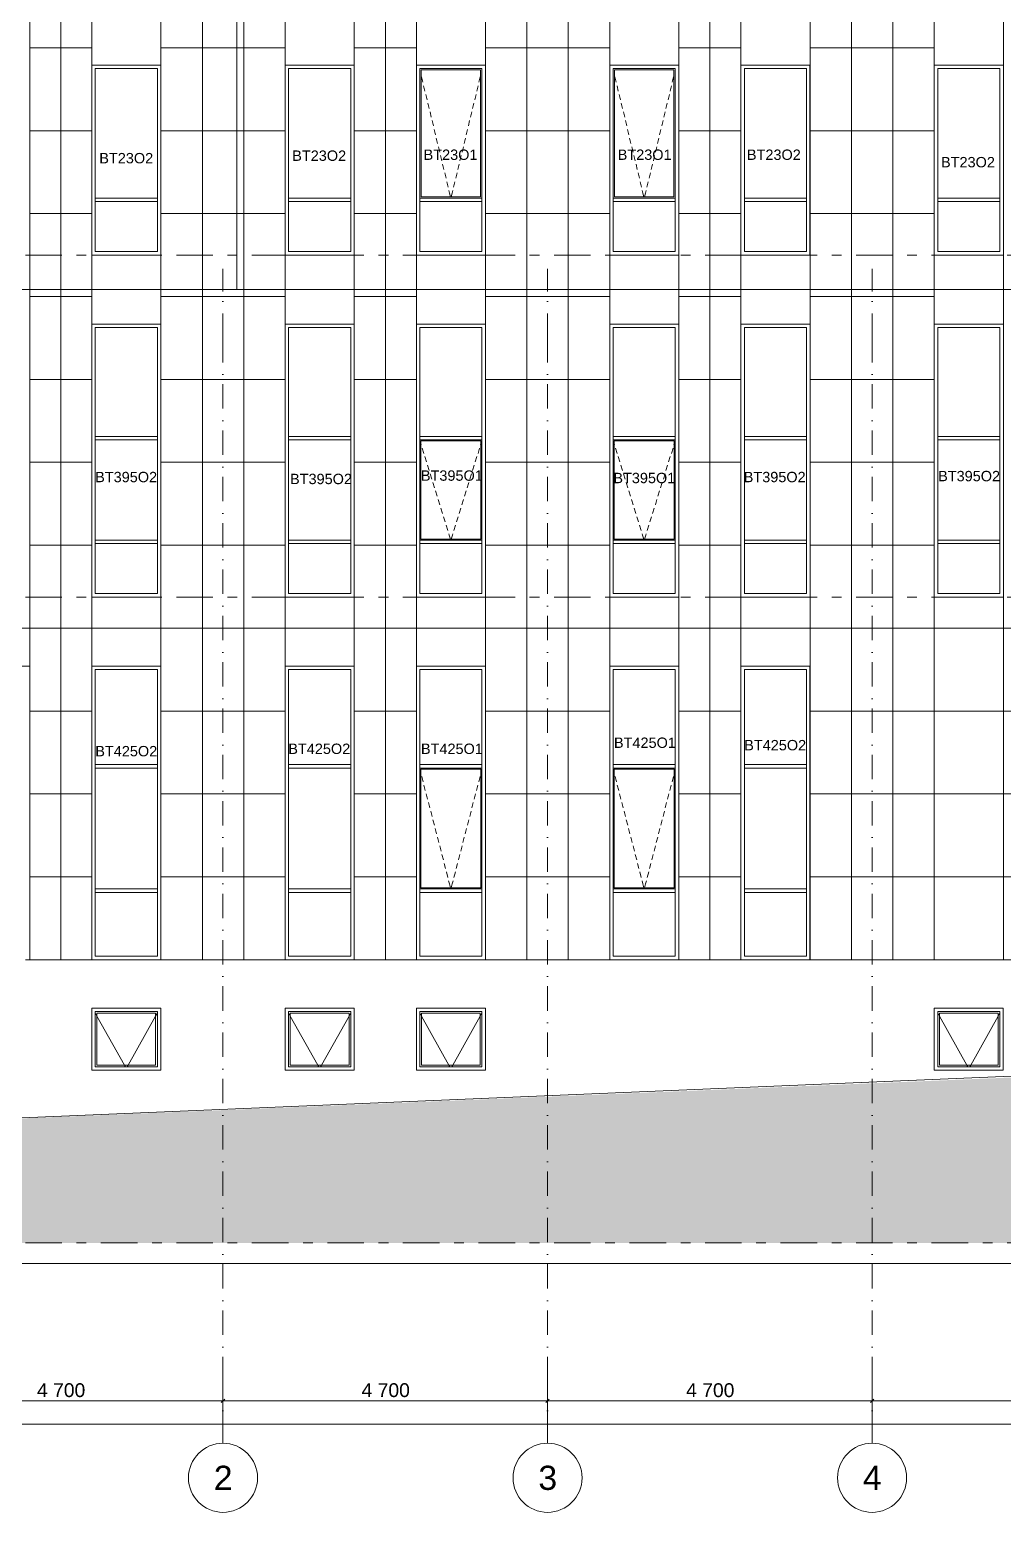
# Model space of a CAD drawing. Header units: millimetres. Extents: x 1499747 to 4341325, y -28481 to 441852.
# Drawn here: x 4182439 to 4196539, y 272654 to 294117 of the extents above; entities that cross this region are included whole.
import ezdxf
from ezdxf.xclip import XClip

# ---------------------------------------------------------------- set-up
doc = ezdxf.new("R2010")
doc.units = ezdxf.units.MM
doc.header["$MEASUREMENT"] = 0
doc.header["$XCLIPFRAME"] = 0
doc.linetypes.add('Штрих-Штриховая', pattern=[1093.611073, 529.166651, -211.666656, 141.111112, -211.666656])
doc.linetypes.add('Штрихпунктирная', pattern=[670.277762, 352.777767, -176.388884, 0, -141.111112])
for name, color, linetype, lineweight in [('2  Фасад_26_0_Ном._пера__20_Ном._пера__1', 1, 'Continuous', 18), ('2  Фасад_26_Витражные окна_Ном._пера__1_Ном._пера__7', 7, 'Continuous', 18), ('2  Фасад_26_Витражные окна_Ном._пера__20_Ном._пера__1', 1, 'Continuous', 18), ('2  Фасад_26_Витражные окна_Ном._пера__92_Ном._пера__233', 233, 'Continuous', 18), ('2  Фасад_26_Конструктив - Перекрытия_Ном._пера__1_Ном._пера__7', 7, 'Continuous', 18), ('2  Фасад_26_Конструктив - Перекрытия_Ном._пера__89_Ном._пера__111', 111, 'Continuous', 18), ('2  Фасад_26_Конструктив - Стены Ненесущие Газоблок_Ном._пера__87_Ном._пера__251', 250, 'Continuous', 18), ('2  Фасад_26_Местность - Рельеф_Ном._пера__7', 7, 'Continuous', 18), ('2  Фасад_26_Местность - Рельеф_Ном._пера__93_Ном._пера__53', 53, 'Continuous', 18), ('2  Фасад_26_Окна Archicad_Ном._пера__1_Ном._пера__7', 7, 'Continuous', 18), ('2  Фасад_26_Окна Archicad_Ном._пера__3_Ном._пера__30', 30, 'Continuous', 18), ('2  Фасад_26_Окна Archicad_Ном._пера__87_Ном._пера__251', 250, 'Continuous', 18), ('2  Фасад_26_Отделка керамика_Ном._пера__1_Ном._пера__7', 7, 'Continuous', 18), ('2  Фасад_26_Размер - Общий_Ном._пера__1_Ном._пера__7', 7, 'Continuous', 18), ('2  Фасад_26_Сетка кладки_Ном._пера__102_Ном._пера__9', 9, 'Continuous', 18), ('2  Фасад_26_Элемент Модели - Оси_Ном._пера__2_Ном._пера__8', 8, 'Continuous', 18)]:
    doc.layers.add(name, color=color, linetype=linetype, lineweight=lineweight)
doc.layers.add('Чертеж и Рисунок', color=7, linetype='Continuous')
doc.styles.add('СГЕНЕРИР_СТИЛЬ_2', font='arial.ttf')

# ---------------------------------------------------------------- blocks, each defined once
blk = doc.blocks.new('Чертеж_6_26', base_point=(1593971, 9692))
at = {"layer": '2  Фасад_26_Местность - Рельеф_Ном._пера__7', "linetype": 'Continuous', "true_color": 0xc7c8ca}
blk.add_hatch(color=9, dxfattribs=at).paths.add_polyline_path([(1592324, 7253), (1588154, 7082), (1588154, 5592), (1649362, 5592), (1649362, 9608)])
at = {"layer": '2  Фасад_26_0_Ном._пера__20_Ном._пера__1', "color": 9, "linetype": 'Штрих-Штриховая', "true_color": 0xc7c8ca}
for p, q in [((1588154, 19892), (1649362, 19892)), ((1588154, 14942), (1649362, 14942)), ((1588154, 9692), (1649362, 9692)), ((1588154, 5592), (1649362, 5592))]:
    blk.add_line(p, q, dxfattribs=at)
at = {"layer": '2  Фасад_26_Витражные окна_Ном._пера__1_Ном._пера__7', "color": 9, "linetype": 'Continuous', "true_color": 0xc7c8ca}
for p, q in [((1596821, 22292), (1596821, 22592)), ((1596821, 22592), (1597271, 22592)), ((1597271, 22592), (1597721, 22592)), ((1597721, 22292), (1597721, 22592)), ((1599621, 22292), (1599621, 22592)), ((1599621, 22592), (1600071, 22592)), ((1600071, 22592), (1600521, 22592)), ((1600521, 22292), (1600521, 22592)), ((1600571, 22292), (1600571, 22642)), ((1601521, 22292), (1601521, 22592)), ((1601521, 22592), (1601971, 22592)), ((1601541, 22572), (1601541, 20737)), ((1602401, 22572), (1601541, 22572)), ((1601971, 22592), (1602421, 22592)), ((1602401, 20737), (1602401, 22572)), ((1602421, 22292), (1602421, 22592)), ((1602471, 22292), (1602471, 22642)), ((1604321, 22292), (1604321, 22592)), ((1604321, 22592), (1604771, 22592)), ((1604341, 22572), (1604341, 20737)), ((1605201, 22572), (1604341, 22572)), ((1604771, 22592), (1605221, 22592)), ((1605201, 20737), (1605201, 22572)), ((1605221, 22292), (1605221, 22592)), ((1605271, 22292), (1605271, 22642)), ((1606221, 22292), (1606221, 22592)), ((1606221, 22592), (1606671, 22592)), ((1606671, 22592), (1607121, 22592)), ((1607121, 22292), (1607121, 22592)), ((1607171, 22292), (1607171, 22642)), ((1609022, 22292), (1609022, 22592)), ((1609022, 22592), (1609472, 22592)), ((1609472, 22592), (1609922, 22592)), ((1609922, 22292), (1609922, 22592)), ((1609972, 22292), (1609972, 22642)), ((1596821, 20892), (1596821, 22292)), ((1597721, 20892), (1597721, 22292)), ((1599621, 20892), (1599621, 22292)), ((1600521, 20892), (1600521, 22292)), ((1600571, 20892), (1600571, 22292)), ((1601521, 20892), (1601521, 22292)), ((1602421, 20892), (1602421, 22292)), ((1602471, 20892), (1602471, 22292)), ((1604321, 20892), (1604321, 22292)), ((1605221, 20892), (1605221, 22292)), ((1605271, 20892), (1605271, 22292)), ((1606221, 20892), (1606221, 22292)), ((1607121, 20892), (1607121, 22292)), ((1607171, 20892), (1607171, 22292)), ((1609022, 20892), (1609022, 22292)), ((1609922, 20892), (1609922, 22292)), ((1609972, 20892), (1609972, 22292)), ((1596821, 20717), (1596821, 20892)), ((1597721, 20717), (1597721, 20892)), ((1599621, 20717), (1599621, 20892)), ((1600521, 20717), (1600521, 20892)), ((1600571, 20692), (1600571, 20892)), ((1601521, 20717), (1601521, 20892)), ((1602421, 20717), (1602421, 20892)), ((1602471, 20692), (1602471, 20892)), ((1604321, 20717), (1604321, 20892)), ((1605221, 20717), (1605221, 20892)), ((1605271, 20692), (1605271, 20892)), ((1606221, 20717), (1606221, 20892)), ((1607121, 20717), (1607121, 20892)), ((1607171, 20692), (1607171, 20892)), ((1609022, 20717), (1609022, 20892)), ((1609922, 20717), (1609922, 20892)), ((1609972, 20692), (1609972, 20892)), ((1596821, 20692), (1596821, 20717)), ((1597271, 20717), (1596821, 20717)), ((1596821, 20667), (1596821, 20692)), ((1596821, 19942), (1596821, 20667)), ((1597271, 20667), (1596821, 20667)), ((1597721, 20717), (1597271, 20717)), ((1597721, 20667), (1597271, 20667)), ((1597721, 20692), (1597721, 20717)), ((1597721, 20667), (1597721, 20692)), ((1597721, 19942), (1597721, 20667)), ((1599621, 20692), (1599621, 20717)), ((1600071, 20717), (1599621, 20717)), ((1599621, 20667), (1599621, 20692)), ((1599621, 19942), (1599621, 20667)), ((1600071, 20667), (1599621, 20667)), ((1600521, 20717), (1600071, 20717)), ((1600521, 20667), (1600071, 20667)), ((1600521, 20692), (1600521, 20717)), ((1600521, 20667), (1600521, 20692)), ((1600521, 19942), (1600521, 20667)), ((1600571, 19892), (1600571, 20692)), ((1601521, 20692), (1601521, 20717)), ((1601971, 20717), (1601521, 20717)), ((1601521, 20667), (1601521, 20692)), ((1601521, 19942), (1601521, 20667)), ((1601971, 20667), (1601521, 20667)), ((1601541, 20737), (1602401, 20737)), ((1602421, 20717), (1601971, 20717)), ((1602421, 20667), (1601971, 20667)), ((1602421, 20692), (1602421, 20717)), ((1602421, 20667), (1602421, 20692)), ((1602421, 19942), (1602421, 20667)), ((1602471, 19892), (1602471, 20692)), ((1604321, 20692), (1604321, 20717)), ((1604771, 20717), (1604321, 20717)), ((1604321, 20667), (1604321, 20692)), ((1604321, 19942), (1604321, 20667)), ((1604771, 20667), (1604321, 20667)), ((1604341, 20737), (1605201, 20737)), ((1605221, 20717), (1604771, 20717)), ((1605221, 20667), (1604771, 20667)), ((1605221, 20692), (1605221, 20717)), ((1605221, 20667), (1605221, 20692)), ((1605221, 19942), (1605221, 20667)), ((1605271, 19892), (1605271, 20692)), ((1606221, 20692), (1606221, 20717)), ((1606671, 20717), (1606221, 20717)), ((1606221, 20667), (1606221, 20692)), ((1606221, 19942), (1606221, 20667)), ((1606671, 20667), (1606221, 20667)), ((1607121, 20717), (1606671, 20717)), ((1607121, 20667), (1606671, 20667)), ((1607121, 20692), (1607121, 20717)), ((1607121, 20667), (1607121, 20692)), ((1607121, 19942), (1607121, 20667)), ((1607171, 19892), (1607171, 20692)), ((1609022, 20692), (1609022, 20717)), ((1609472, 20717), (1609022, 20717)), ((1609022, 20667), (1609022, 20692)), ((1609022, 19942), (1609022, 20667)), ((1609472, 20667), (1609022, 20667)), ((1609922, 20717), (1609472, 20717)), ((1609922, 20667), (1609472, 20667)), ((1609922, 20692), (1609922, 20717)), ((1609922, 20667), (1609922, 20692)), ((1609922, 19942), (1609922, 20667)), ((1609972, 19892), (1609972, 20692)), ((1597271, 19892), (1596771, 19892)), ((1597271, 19942), (1596821, 19942)), ((1597721, 19942), (1597271, 19942)), ((1597771, 19892), (1597271, 19892)), ((1600071, 19942), (1599621, 19942)), ((1600521, 19942), (1600071, 19942)), ((1601971, 19942), (1601521, 19942)), ((1602421, 19942), (1601971, 19942)), ((1604771, 19942), (1604321, 19942)), ((1605221, 19942), (1604771, 19942)), ((1606671, 19942), (1606221, 19942)), ((1607121, 19942), (1606671, 19942)), ((1609472, 19942), (1609022, 19942)), ((1609922, 19942), (1609472, 19942)), ((1597771, 17242), (1597771, 18892)), ((1600571, 17242), (1600571, 18892)), ((1602471, 17242), (1602471, 18892)), ((1605271, 17242), (1605271, 18892)), ((1607172, 17242), (1607172, 18892)), ((1609972, 17242), (1609972, 18892)), ((1597721, 18842), (1596821, 18842)), ((1596821, 17242), (1596821, 18842)), ((1597721, 17267), (1597721, 18842)), ((1600521, 18842), (1599621, 18842)), ((1599621, 17242), (1599621, 18842)), ((1600521, 17267), (1600521, 18842)), ((1602421, 18842), (1601521, 18842)), ((1601521, 17267), (1601521, 18842)), ((1602421, 17267), (1602421, 18842)), ((1605221, 18842), (1604321, 18842)), ((1604321, 17267), (1604321, 18842)), ((1605221, 17267), (1605221, 18842)), ((1607122, 18842), (1606222, 18842)), ((1606222, 17242), (1606222, 18842)), ((1607122, 17267), (1607122, 18842)), ((1609922, 18842), (1609022, 18842)), ((1609022, 17242), (1609022, 18842)), ((1609922, 17267), (1609922, 18842)), ((1597721, 17267), (1596821, 17267)), ((1596821, 15742), (1596821, 17242)), ((1597721, 17217), (1596821, 17217)), ((1597721, 17242), (1597721, 17267)), ((1597721, 17217), (1597721, 17242)), ((1597721, 15767), (1597721, 17217)), ((1597771, 15742), (1597771, 17242)), ((1600521, 17267), (1599621, 17267)), ((1599621, 15742), (1599621, 17242)), ((1600521, 17217), (1599621, 17217)), ((1600521, 17242), (1600521, 17267)), ((1600521, 17217), (1600521, 17242)), ((1600521, 15767), (1600521, 17217)), ((1600571, 15742), (1600571, 17242)), ((1601521, 17242), (1601521, 17267)), ((1602421, 17267), (1601521, 17267)), ((1601521, 17217), (1601521, 17242)), ((1602421, 17217), (1601521, 17217)), ((1601521, 15767), (1601521, 17217)), ((1602406, 17202), (1601536, 17202)), ((1601536, 17202), (1601536, 15782)), ((1602406, 15782), (1602406, 17202)), ((1602421, 17242), (1602421, 17267)), ((1602421, 17217), (1602421, 17242)), ((1602421, 15767), (1602421, 17217)), ((1602471, 15742), (1602471, 17242)), ((1604321, 17242), (1604321, 17267)), ((1605221, 17267), (1604321, 17267)), ((1604321, 17217), (1604321, 17242)), ((1605221, 17217), (1604321, 17217)), ((1604321, 15767), (1604321, 17217)), ((1605206, 17202), (1604336, 17202)), ((1604336, 17202), (1604336, 15782)), ((1605206, 15782), (1605206, 17202)), ((1605221, 17242), (1605221, 17267)), ((1605221, 17217), (1605221, 17242)), ((1605221, 15767), (1605221, 17217)), ((1605271, 15742), (1605271, 17242)), ((1607122, 17267), (1606222, 17267)), ((1606222, 15742), (1606222, 17242)), ((1607122, 17217), (1606222, 17217)), ((1607122, 17242), (1607122, 17267)), ((1607122, 17217), (1607122, 17242)), ((1607122, 15767), (1607122, 17217)), ((1607172, 15742), (1607172, 17242)), ((1609922, 17267), (1609022, 17267)), ((1609022, 15742), (1609022, 17242)), ((1609922, 17217), (1609022, 17217)), ((1609922, 17242), (1609922, 17267)), ((1609922, 17217), (1609922, 17242)), ((1609922, 15767), (1609922, 17217)), ((1609972, 15742), (1609972, 17242)), ((1597721, 15767), (1596821, 15767)), ((1596821, 14992), (1596821, 15742)), ((1597721, 15717), (1596821, 15717)), ((1597721, 15742), (1597721, 15767)), ((1597721, 15717), (1597721, 15742)), ((1597721, 14992), (1597721, 15717)), ((1597771, 14942), (1597771, 15742)), ((1600521, 15767), (1599621, 15767)), ((1599621, 14992), (1599621, 15742)), ((1600521, 15717), (1599621, 15717)), ((1600521, 15742), (1600521, 15767)), ((1600521, 15717), (1600521, 15742)), ((1600521, 14992), (1600521, 15717)), ((1600571, 14942), (1600571, 15742)), ((1602421, 15767), (1601521, 15767)), ((1601521, 15742), (1601521, 15767)), ((1601521, 15717), (1601521, 15742)), ((1601521, 14992), (1601521, 15717)), ((1602421, 15717), (1601521, 15717)), ((1601536, 15782), (1602406, 15782)), ((1602421, 15742), (1602421, 15767)), ((1602421, 15717), (1602421, 15742)), ((1602421, 14992), (1602421, 15717)), ((1602471, 14942), (1602471, 15742)), ((1605221, 15767), (1604321, 15767)), ((1604321, 15742), (1604321, 15767)), ((1604321, 15717), (1604321, 15742)), ((1604321, 14992), (1604321, 15717)), ((1605221, 15717), (1604321, 15717)), ((1604336, 15782), (1605206, 15782)), ((1605221, 15742), (1605221, 15767)), ((1605221, 15717), (1605221, 15742)), ((1605221, 14992), (1605221, 15717)), ((1605271, 14942), (1605271, 15742)), ((1607122, 15767), (1606222, 15767)), ((1606222, 14992), (1606222, 15742)), ((1607122, 15717), (1606222, 15717)), ((1607122, 15742), (1607122, 15767)), ((1607122, 15717), (1607122, 15742)), ((1607122, 14992), (1607122, 15717)), ((1607172, 14942), (1607172, 15742)), ((1609922, 15767), (1609022, 15767)), ((1609022, 14992), (1609022, 15742)), ((1609922, 15717), (1609022, 15717)), ((1609922, 15742), (1609922, 15767)), ((1609922, 15717), (1609922, 15742)), ((1609922, 14992), (1609922, 15717)), ((1609972, 14942), (1609972, 15742)), ((1597721, 14992), (1596821, 14992)), ((1600521, 14992), (1599621, 14992)), ((1602421, 14992), (1601521, 14992)), ((1605221, 14992), (1604321, 14992)), ((1607122, 14992), (1606222, 14992)), ((1609922, 14992), (1609022, 14992)), ((1596821, 13892), (1597271, 13892)), ((1596821, 12992), (1596821, 13892)), ((1597271, 13892), (1597721, 13892)), ((1597721, 12992), (1597721, 13892)), ((1597771, 12992), (1597771, 13942)), ((1599621, 13892), (1600071, 13892)), ((1599621, 12992), (1599621, 13892)), ((1600071, 13892), (1600521, 13892)), ((1600521, 12992), (1600521, 13892)), ((1600571, 12992), (1600571, 13942)), ((1601521, 13892), (1601971, 13892)), ((1601521, 12992), (1601521, 13892)), ((1601971, 13892), (1602421, 13892)), ((1602421, 12992), (1602421, 13892)), ((1602471, 12992), (1602471, 13942)), ((1604321, 13892), (1604771, 13892)), ((1604321, 12992), (1604321, 13892)), ((1604771, 13892), (1605221, 13892)), ((1605221, 12992), (1605221, 13892)), ((1605271, 12992), (1605271, 13942)), ((1606221, 13892), (1606671, 13892)), ((1606221, 12992), (1606221, 13892)), ((1606671, 13892), (1607121, 13892)), ((1607121, 12992), (1607121, 13892)), ((1607171, 12992), (1607171, 13942)), ((1596821, 12517), (1596821, 12992)), ((1597721, 12517), (1597721, 12992)), ((1597771, 12492), (1597771, 12992)), ((1599621, 12517), (1599621, 12992)), ((1600521, 12517), (1600521, 12992)), ((1600571, 12492), (1600571, 12992)), ((1601521, 12517), (1601521, 12992)), ((1602421, 12517), (1602421, 12992)), ((1602471, 12492), (1602471, 12992)), ((1604321, 12517), (1604321, 12992)), ((1605221, 12517), (1605221, 12992)), ((1605271, 12492), (1605271, 12992)), ((1606221, 12517), (1606221, 12992)), ((1607121, 12517), (1607121, 12992)), ((1607171, 12492), (1607171, 12992)), ((1596821, 12492), (1596821, 12517)), ((1597271, 12517), (1596821, 12517)), ((1596821, 12467), (1596821, 12492)), ((1597271, 12467), (1596821, 12467)), ((1596821, 12092), (1596821, 12467)), ((1597721, 12517), (1597271, 12517)), ((1597721, 12467), (1597271, 12467)), ((1597721, 12492), (1597721, 12517)), ((1597721, 12467), (1597721, 12492)), ((1597721, 12092), (1597721, 12467)), ((1597771, 12092), (1597771, 12492)), ((1599621, 12492), (1599621, 12517)), ((1600071, 12517), (1599621, 12517)), ((1599621, 12467), (1599621, 12492)), ((1600071, 12467), (1599621, 12467)), ((1599621, 12092), (1599621, 12467)), ((1600521, 12517), (1600071, 12517)), ((1600521, 12467), (1600071, 12467)), ((1600521, 12492), (1600521, 12517)), ((1600521, 12467), (1600521, 12492)), ((1600521, 12092), (1600521, 12467)), ((1600571, 12092), (1600571, 12492)), ((1601521, 12492), (1601521, 12517)), ((1601971, 12517), (1601521, 12517)), ((1601521, 12467), (1601521, 12492)), ((1601971, 12467), (1601521, 12467)), ((1601521, 12092), (1601521, 12467)), ((1602406, 12452), (1601536, 12452)), ((1601536, 12452), (1601536, 10732)), ((1602421, 12517), (1601971, 12517)), ((1602421, 12467), (1601971, 12467)), ((1602406, 10732), (1602406, 12452)), ((1602421, 12492), (1602421, 12517)), ((1602421, 12467), (1602421, 12492)), ((1602421, 12092), (1602421, 12467)), ((1602471, 12092), (1602471, 12492)), ((1604321, 12492), (1604321, 12517)), ((1604771, 12517), (1604321, 12517)), ((1604321, 12467), (1604321, 12492)), ((1604771, 12467), (1604321, 12467)), ((1604321, 12092), (1604321, 12467)), ((1605206, 12452), (1604336, 12452)), ((1604336, 12452), (1604336, 10732)), ((1605221, 12517), (1604771, 12517)), ((1605221, 12467), (1604771, 12467)), ((1605206, 10732), (1605206, 12452)), ((1605221, 12492), (1605221, 12517)), ((1605221, 12467), (1605221, 12492)), ((1605221, 12092), (1605221, 12467)), ((1605271, 12092), (1605271, 12492)), ((1606221, 12492), (1606221, 12517)), ((1606671, 12517), (1606221, 12517)), ((1606221, 12467), (1606221, 12492)), ((1606671, 12467), (1606221, 12467)), ((1606221, 12092), (1606221, 12467)), ((1607121, 12517), (1606671, 12517)), ((1607121, 12467), (1606671, 12467)), ((1607121, 12492), (1607121, 12517)), ((1607121, 12467), (1607121, 12492)), ((1607121, 12092), (1607121, 12467)), ((1607171, 12092), (1607171, 12492)), ((1596821, 10717), (1596821, 12092)), ((1597721, 10717), (1597721, 12092)), ((1597771, 10692), (1597771, 12092)), ((1599621, 10717), (1599621, 12092)), ((1600521, 10717), (1600521, 12092)), ((1600571, 10692), (1600571, 12092)), ((1601521, 10717), (1601521, 12092)), ((1602421, 10717), (1602421, 12092)), ((1602471, 10692), (1602471, 12092)), ((1604321, 10717), (1604321, 12092)), ((1605221, 10717), (1605221, 12092)), ((1605271, 10692), (1605271, 12092)), ((1606221, 10717), (1606221, 12092)), ((1607121, 10717), (1607121, 12092)), ((1607171, 10692), (1607171, 12092)), ((1601536, 10732), (1602406, 10732)), ((1604336, 10732), (1605206, 10732)), ((1596821, 10692), (1596821, 10717)), ((1597271, 10717), (1596821, 10717)), ((1596821, 10667), (1596821, 10692)), ((1596821, 9742), (1596821, 10667)), ((1597271, 10667), (1596821, 10667)), ((1597721, 10717), (1597271, 10717)), ((1597721, 10667), (1597271, 10667)), ((1597721, 10692), (1597721, 10717)), ((1597721, 10667), (1597721, 10692)), ((1597721, 9742), (1597721, 10667)), ((1597771, 9692), (1597771, 10692)), ((1599621, 10692), (1599621, 10717)), ((1600071, 10717), (1599621, 10717)), ((1599621, 10667), (1599621, 10692)), ((1599621, 9742), (1599621, 10667)), ((1600071, 10667), (1599621, 10667)), ((1600521, 10717), (1600071, 10717)), ((1600521, 10667), (1600071, 10667)), ((1600521, 10692), (1600521, 10717)), ((1600521, 10667), (1600521, 10692)), ((1600521, 9742), (1600521, 10667)), ((1600571, 9692), (1600571, 10692)), ((1601521, 10692), (1601521, 10717)), ((1601971, 10717), (1601521, 10717)), ((1601521, 10667), (1601521, 10692)), ((1601521, 9742), (1601521, 10667)), ((1601971, 10667), (1601521, 10667)), ((1602421, 10717), (1601971, 10717)), ((1602421, 10667), (1601971, 10667)), ((1602421, 10692), (1602421, 10717)), ((1602421, 10667), (1602421, 10692)), ((1602421, 9742), (1602421, 10667)), ((1602471, 9692), (1602471, 10692)), ((1604321, 10692), (1604321, 10717)), ((1604771, 10717), (1604321, 10717)), ((1604321, 10667), (1604321, 10692)), ((1604321, 9742), (1604321, 10667)), ((1604771, 10667), (1604321, 10667)), ((1605221, 10717), (1604771, 10717)), ((1605221, 10667), (1604771, 10667)), ((1605221, 10692), (1605221, 10717)), ((1605221, 10667), (1605221, 10692)), ((1605221, 9742), (1605221, 10667)), ((1605271, 9692), (1605271, 10692)), ((1606221, 10692), (1606221, 10717)), ((1606671, 10717), (1606221, 10717)), ((1606221, 10667), (1606221, 10692)), ((1606221, 9742), (1606221, 10667)), ((1606671, 10667), (1606221, 10667)), ((1607121, 10717), (1606671, 10717)), ((1607121, 10667), (1606671, 10667)), ((1607121, 10692), (1607121, 10717)), ((1607121, 10667), (1607121, 10692)), ((1607121, 9742), (1607121, 10667)), ((1607171, 9692), (1607171, 10692)), ((1597271, 9692), (1596772, 9692)), ((1597271, 9742), (1596821, 9742)), ((1597721, 9742), (1597271, 9742)), ((1597771, 9692), (1597271, 9692)), ((1600071, 9692), (1599572, 9692)), ((1600071, 9742), (1599621, 9742)), ((1600521, 9742), (1600071, 9742)), ((1600571, 9692), (1600071, 9692)), ((1601971, 9692), (1601472, 9692)), ((1601971, 9742), (1601521, 9742)), ((1602421, 9742), (1601971, 9742)), ((1602471, 9692), (1601971, 9692)), ((1604771, 9692), (1604272, 9692)), ((1604771, 9742), (1604321, 9742)), ((1605221, 9742), (1604771, 9742)), ((1605271, 9692), (1604771, 9692)), ((1606671, 9692), (1606172, 9692)), ((1606671, 9742), (1606221, 9742)), ((1607121, 9742), (1606671, 9742)), ((1607171, 9692), (1606671, 9692))]:
    blk.add_line(p, q, dxfattribs=at)
at = {"layer": '2  Фасад_26_Витражные окна_Ном._пера__92_Ном._пера__233', "color": 9, "linetype": 'Continuous', "true_color": 0xc7c8ca}
for p, q in [((1601547, 22471), (1601565, 22393)), ((1601577, 22344), (1601596, 22266)), ((1602365, 22344), (1602346, 22266)), ((1602396, 22471), (1602377, 22393)), ((1604347, 22471), (1604366, 22393)), ((1604377, 22344), (1604396, 22266)), ((1605165, 22344), (1605147, 22266)), ((1605196, 22471), (1605177, 22393)), ((1601608, 22218), (1601626, 22140)), ((1602335, 22218), (1602316, 22140)), ((1604408, 22218), (1604427, 22140)), ((1605135, 22218), (1605116, 22140)), ((1601638, 22091), (1601657, 22014)), ((1601669, 21965), (1601687, 21887)), ((1602274, 21965), (1602255, 21887)), ((1602304, 22091), (1602285, 22014)), ((1604438, 22091), (1604457, 22014)), ((1604469, 21965), (1604488, 21887)), ((1605074, 21965), (1605055, 21887)), ((1605104, 22091), (1605086, 22014)), ((1601699, 21839), (1601718, 21761)), ((1601730, 21712), (1601748, 21635)), ((1602213, 21712), (1602194, 21635)), ((1602243, 21839), (1602224, 21761)), ((1604499, 21839), (1604518, 21761)), ((1604530, 21712), (1604549, 21635)), ((1605013, 21712), (1604994, 21635)), ((1605043, 21839), (1605025, 21761)), ((1601760, 21586), (1601779, 21508)), ((1602182, 21586), (1602163, 21508)), ((1604560, 21586), (1604579, 21508)), ((1604982, 21586), (1604964, 21508)), ((1601791, 21460), (1601809, 21382)), ((1601821, 21333), (1601840, 21255)), ((1602121, 21333), (1602102, 21255)), ((1602152, 21460), (1602133, 21382)), ((1604591, 21460), (1604610, 21382)), ((1604621, 21333), (1604640, 21255)), ((1604921, 21333), (1604903, 21255)), ((1604952, 21460), (1604933, 21382)), ((1601852, 21207), (1601870, 21129)), ((1601882, 21081), (1601901, 21003)), ((1602060, 21081), (1602041, 21003)), ((1602091, 21207), (1602072, 21129)), ((1604652, 21207), (1604671, 21129)), ((1604682, 21081), (1604701, 21003)), ((1604860, 21081), (1604842, 21003)), ((1604891, 21207), (1604872, 21129)), ((1601913, 20954), (1601931, 20876)), ((1601943, 20828), (1601952, 20790)), ((1601999, 20828), (1601990, 20790)), ((1602030, 20954), (1602011, 20876)), ((1604713, 20954), (1604732, 20876)), ((1604743, 20828), (1604753, 20790)), ((1604799, 20828), (1604790, 20790)), ((1604830, 20954), (1604811, 20876)), ((1601952, 20790), (1601965, 20737)), ((1601990, 20790), (1601977, 20737)), ((1604753, 20790), (1604765, 20737)), ((1604790, 20790), (1604777, 20737)), ((1601521, 17206), (1601536, 17158)), ((1602421, 17206), (1602406, 17158)), ((1604321, 17206), (1604336, 17158)), ((1605221, 17206), (1605206, 17158)), ((1601536, 17158), (1601540, 17146)), ((1601555, 17098), (1601578, 17021)), ((1601593, 16974), (1601617, 16897)), ((1602349, 16974), (1602325, 16897)), ((1602387, 17098), (1602364, 17021)), ((1602406, 17158), (1602402, 17146)), ((1604336, 17158), (1604340, 17146)), ((1604355, 17098), (1604379, 17021)), ((1604394, 16974), (1604417, 16897)), ((1605149, 16974), (1605125, 16897)), ((1605188, 17098), (1605164, 17021)), ((1605206, 17158), (1605202, 17146)), ((1601632, 16850), (1601656, 16773)), ((1602310, 16850), (1602286, 16773)), ((1604432, 16850), (1604456, 16773)), ((1605110, 16850), (1605086, 16773)), ((1601671, 16725), (1601695, 16649)), ((1601709, 16601), (1601733, 16525)), ((1602233, 16601), (1602209, 16525)), ((1602271, 16725), (1602247, 16649)), ((1604471, 16725), (1604495, 16649)), ((1604510, 16601), (1604533, 16525)), ((1605033, 16601), (1605009, 16525)), ((1605072, 16725), (1605048, 16649)), ((1601748, 16477), (1601772, 16401)), ((1601787, 16353), (1601811, 16277)), ((1602155, 16353), (1602131, 16277)), ((1602194, 16477), (1602170, 16401)), ((1604548, 16477), (1604572, 16401)), ((1604587, 16353), (1604611, 16277)), ((1604955, 16353), (1604932, 16277)), ((1604994, 16477), (1604970, 16401)), ((1601825, 16229), (1601849, 16153)), ((1601864, 16105), (1601888, 16029)), ((1602078, 16105), (1602054, 16029)), ((1602117, 16229), (1602093, 16153)), ((1604626, 16229), (1604649, 16153)), ((1604664, 16105), (1604688, 16029)), ((1604878, 16105), (1604854, 16029)), ((1604917, 16229), (1604893, 16153)), ((1601903, 15981), (1601927, 15904)), ((1602039, 15981), (1602015, 15904)), ((1604703, 15981), (1604727, 15904)), ((1604839, 15981), (1604816, 15904)), ((1601941, 15857), (1601947, 15838)), ((1601947, 15838), (1601965, 15782)), ((1601965, 15782), (1601969, 15767)), ((1601977, 15782), (1601973, 15767)), ((1601995, 15838), (1601977, 15782)), ((1602001, 15857), (1601995, 15838)), ((1604742, 15857), (1604747, 15838)), ((1604747, 15838), (1604765, 15782)), ((1604765, 15782), (1604770, 15767)), ((1604777, 15782), (1604773, 15767)), ((1604795, 15838), (1604777, 15782)), ((1604801, 15857), (1604795, 15838)), ((1601521, 12453), (1601536, 12395)), ((1602421, 12453), (1602406, 12395)), ((1604321, 12453), (1604336, 12395)), ((1605221, 12453), (1605206, 12395)), ((1601549, 12346), (1601569, 12269)), ((1602394, 12346), (1602374, 12269)), ((1604349, 12346), (1604369, 12269)), ((1605194, 12346), (1605174, 12269)), ((1601581, 12220), (1601601, 12143)), ((1601614, 12094), (1601634, 12017)), ((1602329, 12094), (1602309, 12017)), ((1602361, 12220), (1602341, 12143)), ((1604381, 12220), (1604401, 12143)), ((1604414, 12094), (1604434, 12017)), ((1605129, 12094), (1605109, 12017)), ((1605161, 12220), (1605141, 12143)), ((1601646, 11969), (1601666, 11891)), ((1601679, 11843), (1601699, 11765)), ((1602264, 11843), (1602244, 11765)), ((1602296, 11969), (1602276, 11891)), ((1604446, 11969), (1604466, 11891)), ((1604479, 11843), (1604499, 11765)), ((1605064, 11843), (1605044, 11765)), ((1605096, 11969), (1605076, 11891)), ((1601711, 11717), (1601732, 11639)), ((1601744, 11591), (1601764, 11513)), ((1602198, 11591), (1602178, 11513)), ((1602231, 11717), (1602211, 11639)), ((1604511, 11717), (1604532, 11639)), ((1604544, 11591), (1604564, 11513)), ((1604998, 11591), (1604978, 11513)), ((1605031, 11717), (1605011, 11639)), ((1601777, 11465), (1601797, 11388)), ((1602166, 11465), (1602146, 11388)), ((1604577, 11465), (1604597, 11388)), ((1604966, 11465), (1604946, 11388)), ((1601809, 11339), (1601829, 11262)), ((1601842, 11213), (1601862, 11136)), ((1602101, 11213), (1602081, 11136)), ((1602133, 11339), (1602113, 11262)), ((1604609, 11339), (1604629, 11262)), ((1604642, 11213), (1604662, 11136)), ((1604901, 11213), (1604881, 11136)), ((1604933, 11339), (1604913, 11262)), ((1601874, 11087), (1601894, 11010)), ((1601907, 10962), (1601927, 10884)), ((1602036, 10962), (1602016, 10884)), ((1602068, 11087), (1602048, 11010)), ((1604674, 11087), (1604694, 11010)), ((1604707, 10962), (1604727, 10884)), ((1604836, 10962), (1604816, 10884)), ((1604868, 11087), (1604848, 11010)), ((1601939, 10836), (1601951, 10789)), ((1601951, 10789), (1601966, 10732)), ((1601966, 10732), (1601970, 10717)), ((1601976, 10732), (1601973, 10717)), ((1601991, 10789), (1601976, 10732)), ((1602003, 10836), (1601991, 10789)), ((1604739, 10836), (1604751, 10789)), ((1604751, 10789), (1604766, 10732)), ((1604766, 10732), (1604770, 10717)), ((1604776, 10732), (1604773, 10717)), ((1604791, 10789), (1604776, 10732)), ((1604803, 10836), (1604791, 10789))]:
    blk.add_line(p, q, dxfattribs=at)
at = {"layer": '2  Фасад_26_Конструктив - Перекрытия_Ном._пера__1_Ном._пера__7', "linetype": 'Continuous'}
for p, q in [((1598871, 23032), (1598871, 23032)), ((1598871, 19892), (1598871, 19892)), ((1598871, 19732), (1598872, 19732)), ((1595871, 9692), (1595872, 9692)), ((1597771, 9692), (1597772, 9692)), ((1600571, 9692), (1600572, 9692)), ((1602471, 9692), (1602472, 9692)), ((1605271, 9692), (1605272, 9692)), ((1607171, 9692), (1607172, 9692))]:
    blk.add_line(p, q, dxfattribs=at)
at = {"layer": '2  Фасад_26_Конструктив - Перекрытия_Ном._пера__89_Ном._пера__111', "linetype": 'Continuous'}
blk.add_line((1593721, 5292), (1612521, 5292), dxfattribs=at)
at = {"layer": '2  Фасад_26_Конструктив - Стены Ненесущие Газоблок_Ном._пера__87_Ном._пера__251', "color": 9, "linetype": 'Continuous', "true_color": 0xc7c8ca}
for p, q in [((1598872, 23032), (1598871, 23032)), ((1598872, 19892), (1598871, 19892))]:
    blk.add_line(p, q, dxfattribs=at)
at = {"layer": '2  Фасад_26_Местность - Рельеф_Ном._пера__93_Ном._пера__53', "color": 9, "linetype": 'Continuous', "true_color": 0xc7c8ca}
blk.add_line((1588154, 7085), (1613565, 8151), dxfattribs=at)
at = {"layer": '2  Фасад_26_Окна Archicad_Ном._пера__1_Ном._пера__7', "color": 9, "linetype": 'Continuous', "true_color": 0xc7c8ca}
for p, q in [((1596821, 8142), (1596821, 8942)), ((1596821, 8942), (1597721, 8942)), ((1596846, 8167), (1596846, 8917)), ((1596846, 8917), (1597696, 8917)), ((1597696, 8917), (1597696, 8167)), ((1597721, 8942), (1597721, 8142)), ((1599621, 8142), (1599621, 8942)), ((1599621, 8942), (1600521, 8942)), ((1599646, 8167), (1599646, 8917)), ((1599646, 8917), (1600496, 8917)), ((1600496, 8917), (1600496, 8167)), ((1600521, 8942), (1600521, 8142)), ((1601521, 8942), (1601521, 8142)), ((1602421, 8942), (1601521, 8942)), ((1601546, 8917), (1601546, 8167)), ((1602396, 8917), (1601546, 8917)), ((1602396, 8167), (1602396, 8917)), ((1602421, 8142), (1602421, 8942)), ((1609021, 8942), (1609021, 8142)), ((1609921, 8942), (1609021, 8942)), ((1609046, 8917), (1609046, 8167)), ((1609896, 8917), (1609046, 8917)), ((1609896, 8167), (1609896, 8917)), ((1609921, 8142), (1609921, 8942)), ((1597696, 8167), (1596846, 8167)), ((1600496, 8167), (1599646, 8167)), ((1601546, 8167), (1602396, 8167)), ((1609046, 8167), (1609896, 8167)), ((1597721, 8142), (1596821, 8142)), ((1600521, 8142), (1599621, 8142)), ((1601521, 8142), (1602421, 8142)), ((1609021, 8142), (1609921, 8142))]:
    blk.add_line(p, q, dxfattribs=at)
at = {"layer": '2  Фасад_26_Окна Archicad_Ном._пера__3_Ном._пера__30', "color": 9, "linetype": 'Continuous', "true_color": 0xc7c8ca}
for p, q in [((1596821, 8922), (1596846, 8877)), ((1596846, 8877), (1597243, 8167)), ((1597696, 8877), (1597299, 8167)), ((1597721, 8922), (1597696, 8877)), ((1599621, 8922), (1599646, 8877)), ((1599646, 8877), (1600043, 8167)), ((1600496, 8877), (1600099, 8167)), ((1600521, 8922), (1600496, 8877)), ((1601521, 8922), (1601546, 8877)), ((1601546, 8877), (1601943, 8167)), ((1602396, 8877), (1601999, 8167)), ((1602421, 8922), (1602396, 8877)), ((1609021, 8922), (1609046, 8877)), ((1609046, 8877), (1609443, 8167)), ((1609896, 8877), (1609499, 8167)), ((1609921, 8922), (1609896, 8877)), ((1597243, 8167), (1597257, 8142)), ((1597299, 8167), (1597285, 8142)), ((1600043, 8167), (1600057, 8142)), ((1600099, 8167), (1600085, 8142)), ((1601943, 8167), (1601957, 8142)), ((1601999, 8167), (1601985, 8142)), ((1609443, 8167), (1609457, 8142)), ((1609499, 8167), (1609485, 8142))]:
    blk.add_line(p, q, dxfattribs=at)
at = {"layer": '2  Фасад_26_Окна Archicad_Ном._пера__87_Ном._пера__251', "color": 9, "linetype": 'Continuous', "true_color": 0xc7c8ca}
for p, q in [((1596771, 8992), (1597771, 8992)), ((1596771, 8092), (1596771, 8992)), ((1597771, 8992), (1597771, 8092)), ((1599571, 8092), (1599571, 8992)), ((1599571, 8992), (1600571, 8992)), ((1600571, 8992), (1600571, 8092)), ((1601471, 8992), (1602471, 8992)), ((1601471, 8092), (1601471, 8992)), ((1602471, 8992), (1602471, 8092)), ((1608971, 8092), (1608971, 8992)), ((1608971, 8992), (1609971, 8992)), ((1609971, 8992), (1609971, 8092)), ((1597771, 8092), (1596771, 8092)), ((1600571, 8092), (1599571, 8092)), ((1602471, 8092), (1601471, 8092)), ((1609971, 8092), (1608971, 8092))]:
    blk.add_line(p, q, dxfattribs=at)
at = {"layer": '2  Фасад_26_Отделка керамика_Ном._пера__1_Ном._пера__7', "color": 9, "linetype": 'Continuous', "true_color": 0xc7c8ca}
for p, q in [((1598871, 19392), (1598871, 45792)), ((1598872, 45792), (1598872, 19392)), ((1596771, 19892), (1596771, 22642)), ((1596771, 22642), (1597771, 22642)), ((1597771, 22642), (1597771, 19892)), ((1599572, 19892), (1599572, 22642)), ((1599572, 22642), (1600572, 22642)), ((1600572, 22642), (1600572, 19892)), ((1601471, 19892), (1601471, 22642)), ((1601471, 22642), (1602471, 22642)), ((1602471, 22642), (1602471, 19892)), ((1604272, 19892), (1604272, 22642)), ((1604272, 22642), (1605272, 22642)), ((1605272, 22642), (1605272, 19892)), ((1606171, 19892), (1606171, 22642)), ((1606171, 22642), (1607171, 22642)), ((1607171, 22642), (1607171, 19892)), ((1608972, 19892), (1608972, 22642)), ((1608972, 22642), (1609972, 22642)), ((1609972, 22642), (1609972, 19892)), ((1597771, 19892), (1596771, 19892)), ((1600572, 19892), (1599572, 19892)), ((1602471, 19892), (1601471, 19892)), ((1605272, 19892), (1604272, 19892)), ((1607171, 19892), (1606171, 19892)), ((1609972, 19892), (1608972, 19892)), ((1592421, 19392), (1598871, 19392)), ((1598872, 19392), (1598871, 19392)), ((1598872, 19392), (1612371, 19392)), ((1596771, 14942), (1596771, 18892)), ((1596771, 18892), (1597771, 18892)), ((1597771, 18892), (1597771, 14942)), ((1599572, 14942), (1599572, 18892)), ((1599572, 18892), (1600572, 18892)), ((1600572, 18892), (1600572, 14942)), ((1601471, 14942), (1601471, 18892)), ((1601471, 18892), (1602471, 18892)), ((1602471, 18892), (1602471, 14942)), ((1604272, 18892), (1605272, 18892)), ((1604272, 14942), (1604272, 18892)), ((1605272, 18892), (1605272, 14942)), ((1606172, 14942), (1606172, 18892)), ((1606172, 18892), (1607172, 18892)), ((1607172, 18892), (1607172, 14942)), ((1608972, 14942), (1608972, 18892)), ((1608972, 18892), (1609972, 18892)), ((1609972, 18892), (1609972, 14942)), ((1597771, 14942), (1596771, 14942)), ((1600572, 14942), (1599572, 14942)), ((1602471, 14942), (1601471, 14942)), ((1605272, 14942), (1604272, 14942)), ((1607172, 14942), (1606172, 14942)), ((1609972, 14942), (1608972, 14942)), ((1594872, 13942), (1595872, 13942)), ((1595872, 13942), (1595872, 9692)), ((1596772, 9692), (1596772, 13942)), ((1596772, 13942), (1597772, 13942)), ((1597772, 13942), (1597772, 9692)), ((1599572, 9692), (1599572, 13942)), ((1599572, 13942), (1600572, 13942)), ((1600572, 13942), (1600572, 9692)), ((1601472, 9692), (1601472, 13942)), ((1601472, 13942), (1602472, 13942)), ((1602472, 13942), (1602472, 9692)), ((1604272, 9692), (1604272, 13942)), ((1604272, 13942), (1605272, 13942)), ((1605272, 13942), (1605272, 9692)), ((1606172, 9692), (1606172, 13942)), ((1606172, 13942), (1607172, 13942)), ((1607172, 13942), (1607172, 9692)), ((1595872, 9692), (1596772, 9692)), ((1597772, 9692), (1599572, 9692)), ((1600572, 9692), (1601472, 9692)), ((1602472, 9692), (1604272, 9692)), ((1605272, 9692), (1606172, 9692)), ((1607172, 9692), (1612371, 9692))]:
    blk.add_line(p, q, dxfattribs=at)
at = {"layer": '2  Фасад_26_Размер - Общий_Ном._пера__1_Ном._пера__7', "color": 9, "linetype": 'Continuous', "true_color": 0xc7c8ca}
for p, q in [((1593971, 3306), (1598671, 3306)), ((1593971, 3306), (1598671, 3306)), ((1598696, 3331), (1598646, 3281)), ((1598696, 3331), (1598646, 3281)), ((1598671, 2992), (1598671, 3353)), ((1598671, 3306), (1603371, 3306)), ((1598671, 3306), (1603371, 3306)), ((1603396, 3331), (1603346, 3281)), ((1603396, 3331), (1603346, 3281)), ((1603371, 2992), (1603371, 3353)), ((1603371, 3306), (1608071, 3306)), ((1603371, 3306), (1608071, 3306)), ((1608096, 3331), (1608046, 3281)), ((1608096, 3331), (1608046, 3281)), ((1608071, 2992), (1608071, 3353)), ((1608071, 3306), (1612771, 3306)), ((1593971, 2967), (1645771, 2967))]:
    blk.add_line(p, q, dxfattribs=at)
at = {"layer": '2  Фасад_26_Сетка кладки_Ном._пера__102_Ном._пера__9', "color": 9, "linetype": 'Continuous', "true_color": 0xc7c8ca, "flags": 128}
for points in [[(1601022, 53192), (1601022, 9692)], [(1601472, 53192), (1601472, 9692)], [(1602472, 53192), (1602472, 9692)], [(1603072, 53192), (1603072, 9692)], [(1603672, 53192), (1603672, 9692)], [(1604272, 53192), (1604272, 9692)], [(1604272, 53192), (1604272, 9692)], [(1605272, 53192), (1605272, 9692)], [(1605721, 53192), (1605721, 9692)], [(1606172, 53192), (1606172, 9692)], [(1607172, 53192), (1607172, 9692)], [(1607772, 53192), (1607772, 9692)], [(1608372, 53192), (1608372, 9692)], [(1608972, 53192), (1608972, 9692)], [(1609972, 53192), (1609972, 9692)], [(1595872, 50042), (1595872, 9692)], [(1596322, 50042), (1596322, 9692)], [(1596772, 50042), (1596772, 9692)], [(1597771, 50042), (1597771, 9692)], [(1598372, 50042), (1598372, 9692)], [(1598972, 50042), (1598972, 9692)], [(1599572, 50042), (1599572, 9692)], [(1600572, 50042), (1600572, 9692)], [(1595872, 22892), (1596772, 22892)], [(1597771, 22892), (1599572, 22892)], [(1600572, 22892), (1601472, 22892)], [(1602472, 22892), (1604272, 22892)], [(1605272, 22892), (1606172, 22892)], [(1607172, 22892), (1608972, 22892)], [(1595872, 21692), (1596772, 21692)], [(1597771, 21692), (1599572, 21692)], [(1600572, 21692), (1601472, 21692)], [(1602472, 21692), (1604272, 21692)], [(1605272, 21692), (1606172, 21692)], [(1607172, 21692), (1608972, 21692)], [(1595872, 20492), (1596772, 20492)], [(1597771, 20492), (1599572, 20492)], [(1600572, 20492), (1601472, 20492)], [(1602472, 20492), (1604272, 20492)], [(1605272, 20492), (1606172, 20492)], [(1607172, 20492), (1608972, 20492)], [(1595872, 19292), (1596772, 19292)], [(1597771, 19292), (1599572, 19292)], [(1600572, 19292), (1601472, 19292)], [(1602472, 19292), (1604272, 19292)], [(1605272, 19292), (1606172, 19292)], [(1607172, 19292), (1608972, 19292)], [(1595872, 18092), (1596772, 18092)], [(1597771, 18092), (1599572, 18092)], [(1600572, 18092), (1601472, 18092)], [(1602472, 18092), (1604272, 18092)], [(1605272, 18092), (1606172, 18092)], [(1607172, 18092), (1608972, 18092)], [(1595872, 16892), (1596772, 16892)], [(1597771, 16892), (1599572, 16892)], [(1600572, 16892), (1601472, 16892)], [(1602472, 16892), (1604272, 16892)], [(1605272, 16892), (1606172, 16892)], [(1607172, 16892), (1608972, 16892)], [(1595872, 15692), (1596772, 15692)], [(1597771, 15692), (1599572, 15692)], [(1600572, 15692), (1601472, 15692)], [(1602472, 15692), (1604272, 15692)], [(1605272, 15692), (1606172, 15692)], [(1607172, 15692), (1608972, 15692)], [(1593571, 14492), (1631271, 14492)], [(1595872, 14492), (1596772, 14492)], [(1597771, 14492), (1599572, 14492)], [(1600572, 14492), (1601472, 14492)], [(1602472, 14492), (1604272, 14492)], [(1605272, 14492), (1606172, 14492)], [(1607172, 14492), (1623072, 14492)], [(1595872, 13292), (1596772, 13292)], [(1597771, 13292), (1599572, 13292)], [(1600572, 13292), (1601472, 13292)], [(1602472, 13292), (1604272, 13292)], [(1605272, 13292), (1606172, 13292)], [(1607172, 13292), (1623072, 13292)], [(1595872, 12092), (1596772, 12092)], [(1597771, 12092), (1599572, 12092)], [(1600572, 12092), (1601472, 12092)], [(1602472, 12092), (1604272, 12092)], [(1605272, 12092), (1606172, 12092)], [(1607172, 12092), (1623072, 12092)], [(1595872, 10892), (1596772, 10892)], [(1597771, 10892), (1599572, 10892)], [(1600572, 10892), (1601472, 10892)], [(1602472, 10892), (1604272, 10892)], [(1605272, 10892), (1606172, 10892)], [(1607172, 10892), (1623072, 10892)], [(1595872, 9692), (1596772, 9692)], [(1597771, 9692), (1599572, 9692)], [(1600572, 9692), (1601472, 9692)], [(1602472, 9692), (1604272, 9692)], [(1605272, 9692), (1606172, 9692)], [(1607172, 9692), (1623072, 9692)]]:
    blk.add_lwpolyline(points, dxfattribs=at)
at = {"layer": '2  Фасад_26_Элемент Модели - Оси_Ном._пера__2_Ном._пера__8', "linetype": 'Штрихпунктирная'}
for p, q in [((1598671, 18692), (1598671, 19692)), ((1603371, 18692), (1603371, 19692)), ((1608071, 18692), (1608071, 19692)), ((1598671, 18692), (1598671, 3692)), ((1603371, 18692), (1603371, 3692)), ((1608071, 18692), (1608071, 3692)), ((1598671, 3692), (1598671, 2692)), ((1603371, 3692), (1603371, 2692)), ((1608071, 3692), (1608071, 2692))]:
    blk.add_line(p, q, dxfattribs=at)
at = {"layer": '2  Фасад_26_Элемент Модели - Оси_Ном._пера__2_Ном._пера__8', "linetype": 'Continuous'}
for p, q in [((1598671, 3692), (1598671, 3692)), ((1598671, 3692), (1598671, 3692)), ((1603371, 3692), (1603371, 3692)), ((1603371, 3692), (1603371, 3692)), ((1608071, 3692), (1608071, 3692)), ((1608071, 3692), (1608071, 3692))]:
    blk.add_line(p, q, dxfattribs=at)
for centre in [(1598671, 2192), (1603371, 2192), (1608071, 2192)]:
    blk.add_circle(centre, 500, dxfattribs=at)
at = {"layer": '2  Фасад_26_Витражные окна_Ном._пера__20_Ном._пера__1', "color": 9, "linetype": 'Continuous', "true_color": 0xc7c8ca, "char_height": 150, "attachment_point": 4, "style": 'СГЕНЕРИР_СТИЛЬ_2'}
for s, insert in [('\\A1;{\\pql;\\fArial|b0|i0|c204|p0;\\W1.000000;ВТ23О2}', (1596880, 21294)), ('\\A1;{\\pql;\\fArial|b0|i0|c204|p0;\\W1.000000;ВТ23О2}', (1599674, 21330)), ('\\A1;{\\pql;\\fArial|b0|i0|c204|p0;\\W1.000000;ВТ23О1}', (1601576, 21344)), ('\\A1;{\\pql;\\fArial|b0|i0|c204|p0;\\W1.000000;ВТ23О1}', (1604387, 21344)), ('\\A1;{\\pql;\\fArial|b0|i0|c204|p0;\\W1.000000;ВТ23О2}', (1606258, 21344)), ('\\A1;{\\pql;\\fArial|b0|i0|c204|p0;\\W1.000000;ВТ23О2}', (1609069, 21236)), ('\\A1;{\\pql;\\fArial|b0|i0|c204|p0;\\W1.000000;ВТ395О2}', (1596820, 16678)), ('\\A1;{\\pql;\\fArial|b0|i0|c204|p0;\\W1.000000;ВТ395О1}', (1601537, 16699)), ('\\A1;{\\pql;\\fArial|b0|i0|c204|p0;\\W1.000000;ВТ395О1}', (1604324, 16664)), ('\\A1;{\\pql;\\fArial|b0|i0|c204|p0;\\W1.000000;ВТ395О2}', (1606212, 16678)), ('\\A1;{\\pql;\\fArial|b0|i0|c204|p0;\\W1.000000;ВТ395О2}', (1609027, 16692)), ('\\A1;{\\pql;\\fArial|b0|i0|c204|p0;\\W1.000000;ВТ395О2}', (1599642, 16650)), ('\\A1;{\\pql;\\fArial|b0|i0|c204|p0;\\W1.000000;ВТ425О1}', (1604333, 12832)), ('\\A1;{\\pql;\\fArial|b0|i0|c204|p0;\\W1.000000;ВТ425О2}', (1596822, 12710)), ('\\A1;{\\pql;\\fArial|b0|i0|c204|p0;\\W1.000000;ВТ425О2}', (1599617, 12744)), ('\\A1;{\\pql;\\fArial|b0|i0|c204|p0;\\W1.000000;ВТ425О1}', (1601538, 12744)), ('\\A1;{\\pql;\\fArial|b0|i0|c204|p0;\\W1.000000;ВТ425О2}', (1606219, 12797))]:
    blk.add_mtext(s, dxfattribs=dict(at, insert=insert))
at = {"layer": '2  Фасад_26_Размер - Общий_Ном._пера__1_Ном._пера__7', "color": 9, "linetype": 'Continuous', "true_color": 0xc7c8ca, "char_height": 200, "attachment_point": 7, "style": 'СГЕНЕРИР_СТИЛЬ_2'}
for insert in [(1595978, 3358), (1600678, 3358), (1605378, 3358)]:
    blk.add_mtext('\\A1;{\\pql;\\fArial|b0|i0|c204|p0;\\W1.000000;4\xa0700}', dxfattribs=dict(at, insert=insert))
at = {"layer": '2  Фасад_26_Элемент Модели - Оси_Ном._пера__2_Ном._пера__8', "linetype": 'Continuous', "char_height": 350, "attachment_point": 1, "style": 'СГЕНЕРИР_СТИЛЬ_2'}
for s, insert in [('\\A1;{\\pql;\\fArial|b0|i0|c204|p0;\\W1.000000;2}', (1598538, 2367)), ('\\A1;{\\pql;\\fArial|b0|i0|c204|p0;\\W1.000000;3}', (1603238, 2367)), ('\\A1;{\\pql;\\fArial|b0|i0|c204|p0;\\W1.000000;4}', (1607938, 2367))]:
    blk.add_mtext(s, dxfattribs=dict(at, insert=insert))

msp = doc.modelspace()

# ---------------------------------------------------------------- block references
at = {"layer": 'Чертеж и Рисунок', "linetype": 'Continuous'}
ref = msp.add_blockref('Чертеж_6_26', (4180538.6, 280653.8), dxfattribs=at)
XClip(ref).set_block_clipping_path([(1584000, -1363.8745008171), (1668000, 58641.949014614)])

doc.saveas('drawing.dxf')
